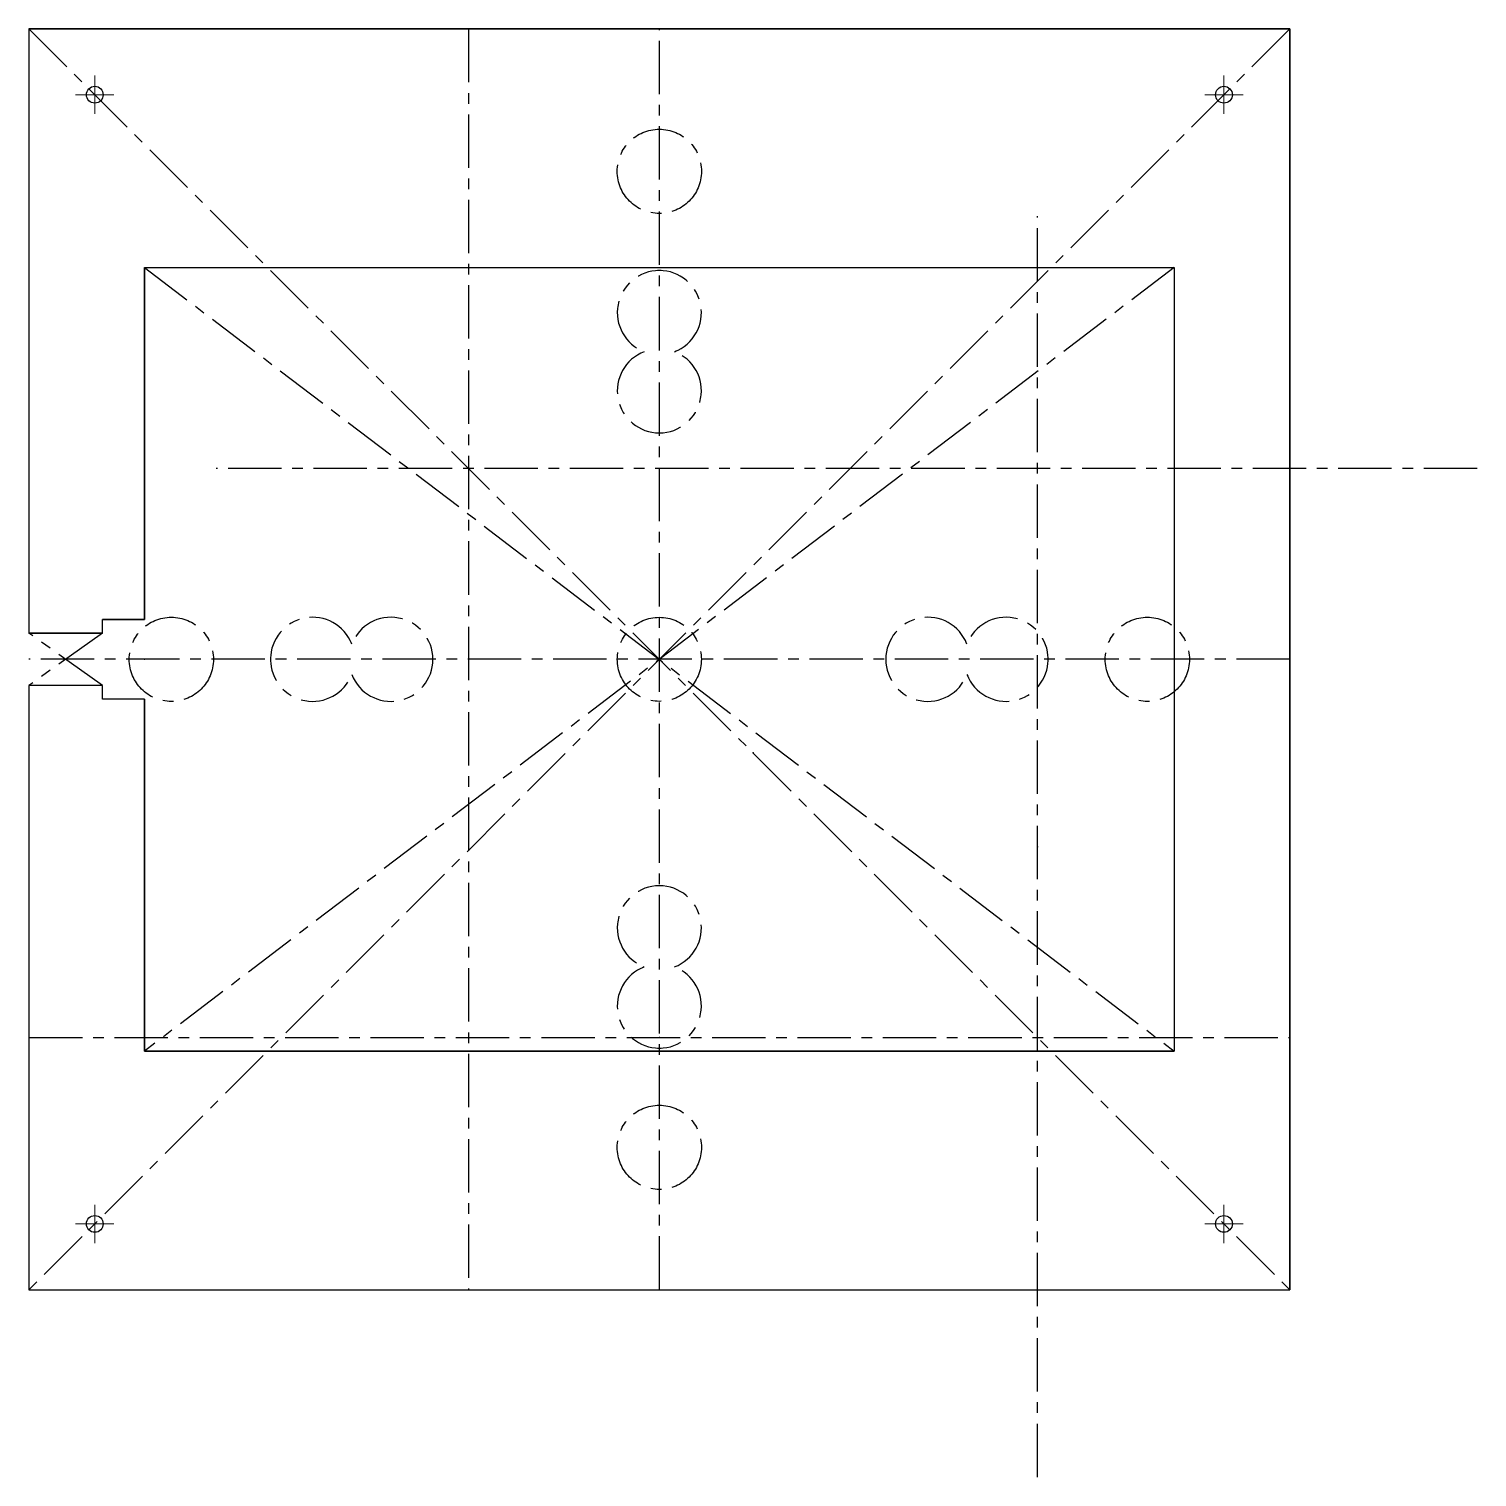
# Model space of a CAD drawing. Header units: millimetres. Extents: x 19 to 364, y -15 to 330.
import ezdxf

# ---------------------------------------------------------------- set-up
doc = ezdxf.new("R2010")
doc.units = ezdxf.units.MM
doc.header["$PDSIZE"] = -1
doc.linetypes.add('CENTERX2', pattern=[20.32, 12.7, -2.54, 2.54, -2.54])

# ---------------------------------------------------------------- blocks, each defined once
blk = doc.blocks.new('SW_CENTERMARKSYMBOL_0')
at = {"color": 0, "linetype": 'Continuous', "lineweight": 18}
for p, q in [((0, 2.54), (0, 4.54)), ((-2.54, 0), (-4.54, 0)), ((0, 0), (-2.54, 0)), ((0, 0), (0, 2.54)), ((0, 0), (0, -2.54)), ((0, 0), (2.54, 0)), ((2.54, 0), (4.54, 0)), ((0, -2.54), (0, -4.54))]:
    blk.add_line(p, q, dxfattribs=at)
blk = doc.blocks.new('SW_CENTERMARKSYMBOL_1')
at = {"color": 0, "linetype": 'Continuous', "lineweight": 18}
for p, q in [((0, 2.54), (0, 4.54)), ((-2.54, 0), (-4.54, 0)), ((0, 0), (-2.54, 0)), ((0, 0), (0, 2.54)), ((0, 0), (0, -2.54)), ((0, 0), (2.54, 0)), ((2.54, 0), (4.54, 0)), ((0, -2.54), (0, -4.54))]:
    blk.add_line(p, q, dxfattribs=at)
blk = doc.blocks.new('SW_CENTERMARKSYMBOL_2')
at = {"color": 0, "linetype": 'Continuous', "lineweight": 18}
for p, q in [((0, 2.54), (0, 4.54)), ((-2.54, 0), (-4.54, 0)), ((0, 0), (-2.54, 0)), ((0, 0), (0, 2.54)), ((0, 0), (0, -2.54)), ((0, 0), (2.54, 0)), ((2.54, 0), (4.54, 0)), ((0, -2.54), (0, -4.54))]:
    blk.add_line(p, q, dxfattribs=at)
blk = doc.blocks.new('SW_CENTERMARKSYMBOL_3')
at = {"color": 0, "linetype": 'Continuous', "lineweight": 18}
for p, q in [((0, 2.54), (0, 4.54)), ((-2.54, 0), (-4.54, 0)), ((0, 0), (-2.54, 0)), ((0, 0), (0, 2.54)), ((0, 0), (0, -2.54)), ((0, 0), (2.54, 0)), ((2.54, 0), (4.54, 0)), ((0, -2.54), (0, -4.54))]:
    blk.add_line(p, q, dxfattribs=at)

msp = doc.modelspace()

# ---------------------------------------------------------------- linework, layer by layer
at = {"color": 7, "linetype": 'Continuous'}
for p, q in [((19.3, 329.86), (319.3, 329.86)), ((19.3, 329.86), (19.3, 186.11)), ((319.3, 329.86), (319.3, 29.86)), ((46.77, 273.11), (291.82, 273.11)), ((46.77, 273.11), (46.77, 189.36)), ((291.82, 273.11), (291.82, 86.61)), ((36.77, 186.11), (19.3, 186.11)), ((36.77, 186.11), (36.77, 189.36)), ((46.77, 189.36), (36.77, 189.36)), ((36.77, 173.61), (19.3, 173.61)), ((19.3, 173.61), (19.3, 29.86)), ((36.77, 170.36), (36.77, 173.61)), ((46.77, 170.36), (36.77, 170.36)), ((46.77, 170.36), (46.77, 86.61)), ((46.77, 86.61), (291.82, 86.61)), ((19.3, 29.86), (319.3, 29.86))]:
    msp.add_line(p, q, dxfattribs=at)
at = {"color": 7, "linetype": 'CENTERX2'}
for p, q in [((319.3, 329.86), (19.3, 29.86)), ((19.3, 329.86), (319.3, 29.86)), ((123.88, 329.86), (123.88, 29.86)), ((169.3, 29.86), (169.3, 329.86)), ((259.3, -14.72), (259.3, 285.28)), ((46.77, 273.11), (291.82, 86.61)), ((291.82, 273.11), (46.77, 86.61)), ((363.88, 225.28), (63.88, 225.28)), ((36.77, 186.11), (19.3, 173.61)), ((36.77, 173.61), (19.3, 186.11)), ((319.3, 179.86), (19.3, 179.86)), ((19.3, 89.86), (319.3, 89.86))]:
    msp.add_line(p, q, dxfattribs=at)
at = {"color": 7, "linetype": 'Continuous', "lineweight": 25}
for p, q in [((319.3, 329.86), (19.3, 329.86)), ((19.3, 329.86), (19.3, 186.11)), ((319.3, 29.86), (319.3, 329.86)), ((46.77, 273.11), (291.82, 273.11)), ((46.77, 189.36), (46.77, 273.11)), ((291.82, 273.11), (291.82, 86.61)), ((19.3, 186.11), (36.77, 186.11)), ((36.77, 189.36), (46.77, 189.36)), ((36.77, 186.11), (36.77, 189.36)), ((19.3, 173.61), (19.3, 29.86)), ((36.77, 173.61), (19.3, 173.61)), ((36.77, 170.36), (36.77, 173.61)), ((46.77, 170.36), (36.77, 170.36)), ((46.77, 86.61), (46.77, 170.36)), ((291.82, 86.61), (46.77, 86.61)), ((19.3, 29.86), (319.3, 29.86))]:
    msp.add_line(p, q, dxfattribs=at)
at = {"color": 7, "linetype": 'Continuous'}
for centre in [(34.95, 314.21), (303.65, 314.21), (34.95, 45.51), (303.65, 45.51)]:
    msp.add_circle(centre, 2, dxfattribs=at)
at = {"color": 7, "linetype": 'Continuous', "lineweight": 25}
for centre in [(34.95, 314.21), (303.65, 314.21), (34.95, 45.51), (303.65, 45.51)]:
    msp.add_circle(centre, 2, dxfattribs=at)
at = {"color": 7, "linetype": 'CENTERX2'}
for centre, radius in [((169.3, 295.98), 10.02), ((53.18, 179.86), 10.02), ((169.3, 179.86), 10), ((285.42, 179.86), 10.02), ((169.3, 63.74), 10.02)]:
    msp.add_circle(centre, radius, dxfattribs=at)
for centre, start, end in [((169.3, 262.38), 291.2512, 248.7488), ((169.3, 243.74), 111.2512, 68.7488), ((86.78, 179.86), 21.2512, 338.7488), ((105.42, 179.86), 201.2512, 158.7488), ((233.18, 179.86), 21.2512, 338.7488), ((251.82, 179.86), 201.2512, 158.7488), ((169.3, 115.98), 291.2512, 248.7488), ((169.3, 97.34), 111.2512, 68.7488)]:
    msp.add_arc(centre, 10, start, end, dxfattribs=at)
at = {"color": 7, "linetype": 'Continuous'}
for p in [(28.03, 179.86), (46.77, 179.86), (123.88, 179.86), (169.3, 179.86), (169.3, 179.86), (169.3, 179.86), (191.59, 157.57), (259.3, 135.28), (169.3, 89.86)]:
    msp.add_point(p, dxfattribs=at)

# ---------------------------------------------------------------- block references
at = {"color": 7, "linetype": 'Continuous', "lineweight": 18}
for name, p in [('SW_CENTERMARKSYMBOL_0', (34.95, 314.21)), ('SW_CENTERMARKSYMBOL_1', (303.65, 314.21)), ('SW_CENTERMARKSYMBOL_3', (34.95, 45.51)), ('SW_CENTERMARKSYMBOL_2', (303.65, 45.51))]:
    msp.add_blockref(name, p, dxfattribs=at)

doc.saveas('drawing.dxf')
